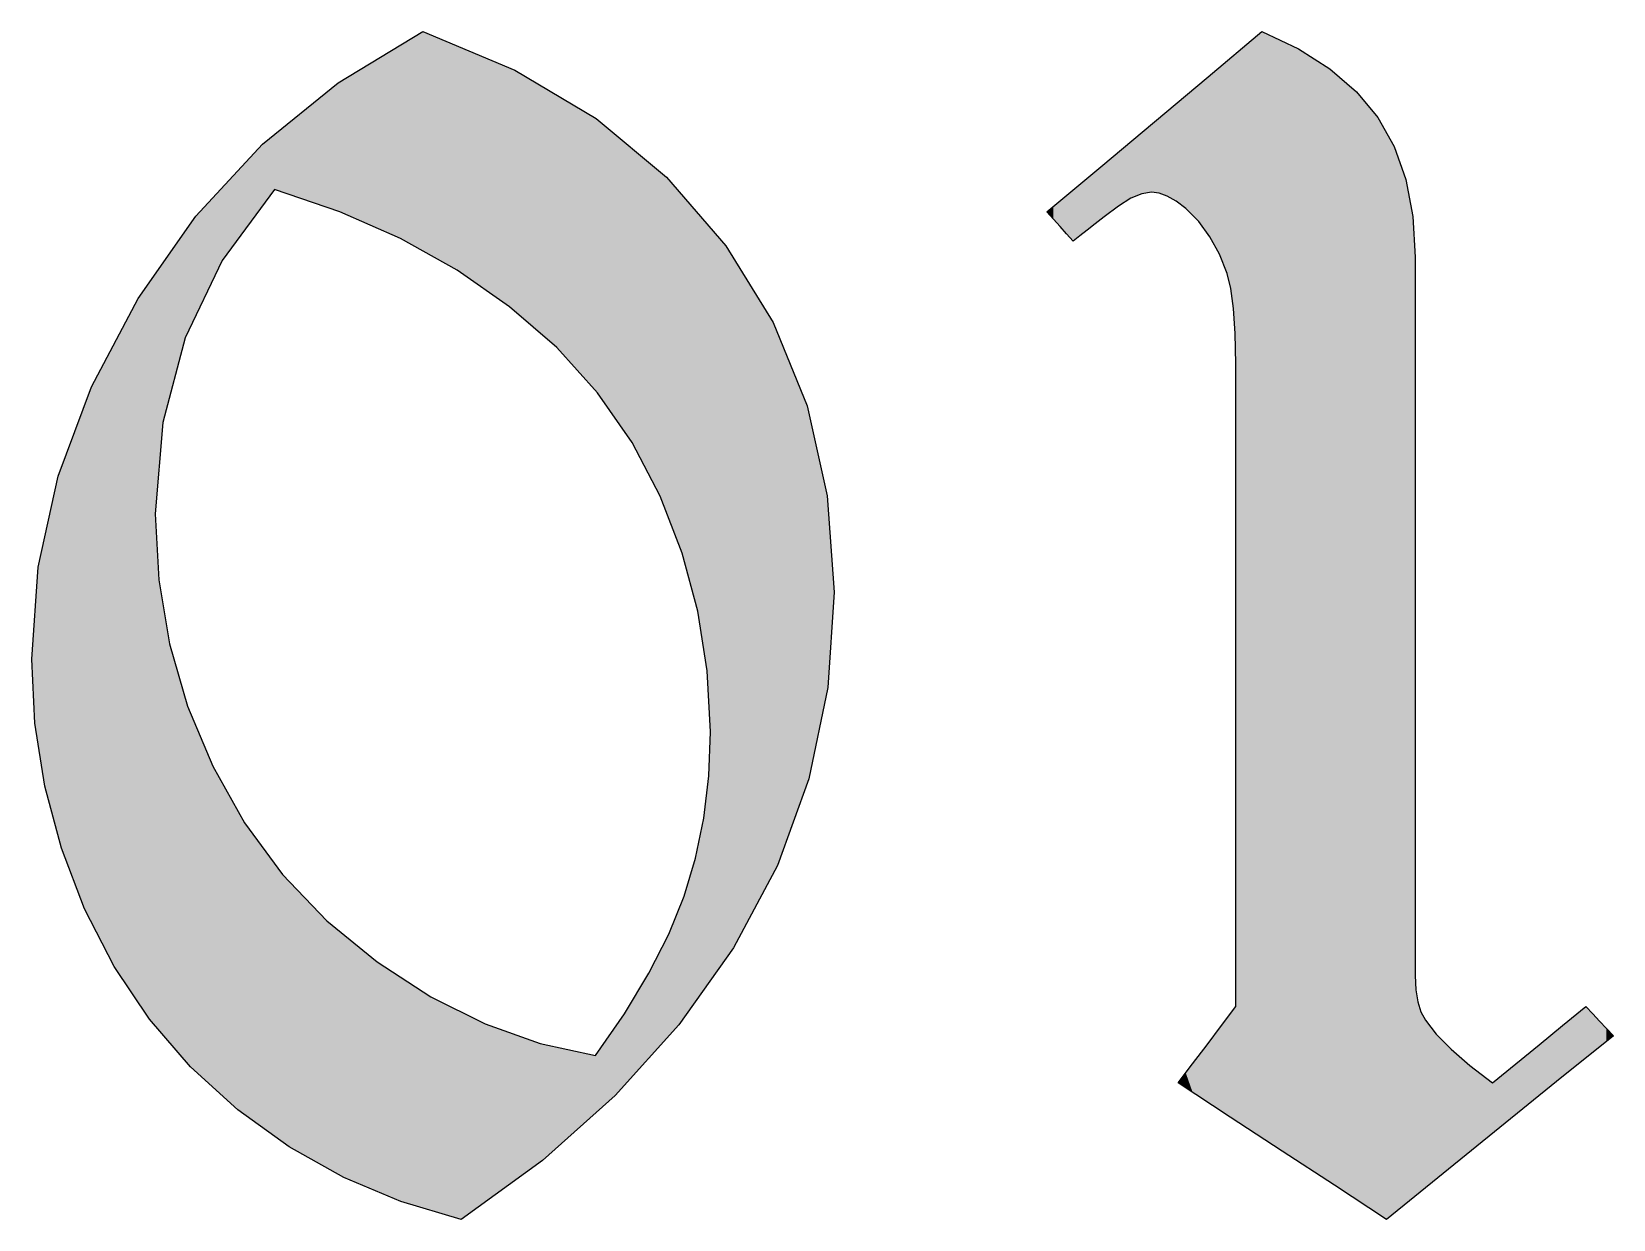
# Model space of a CAD drawing. Extents: x 71.7 to 141.5, y 142.1 to 180.9.
# Drawn here: x 97.06 to 115.06, y 142.09 to 155.61 of the extents above; entities that cross this region are included whole.
import ezdxf

# ---------------------------------------------------------------- set-up
doc = ezdxf.new("R2010")
doc.units = 0
doc.layers.add('SVG8', color=7, linetype='CONTINUOUS')

# ---------------------------------------------------------------- blocks, each defined once
blk = doc.blocks.new('*U8')
at = {"layer": 'SVG8', "color": 7}
for points in [[(101.513, 153.112), (101.264, 155.458), (101.513, 155.608)], [(101.513, 153.112), (101.513, 155.608), (101.604, 153.061)], [(101.604, 153.061), (101.513, 155.608), (101.604, 155.57)], [(101.604, 153.061), (101.604, 155.57), (101.905, 152.893)], [(101.905, 152.893), (101.604, 155.57), (101.905, 155.444)], [(101.26, 153.253), (100.993, 155.294), (101.26, 155.455)], [(101.264, 153.251), (101.26, 155.455), (101.264, 155.458)], [(101.26, 153.253), (101.26, 155.455), (101.264, 153.251)], [(101.264, 153.251), (101.264, 155.458), (101.513, 153.112)], [(101.905, 152.893), (101.905, 155.444), (101.948, 152.863)], [(101.948, 152.863), (101.905, 155.444), (101.948, 155.426)], [(101.948, 152.863), (101.948, 155.426), (102.222, 152.672)], [(102.222, 152.672), (101.948, 155.426), (102.222, 155.311)], [(100.993, 153.371), (100.613, 155.064), (100.993, 155.294)], [(100.993, 153.371), (100.993, 155.294), (101.26, 153.253)], [(102.222, 152.672), (102.222, 155.311), (102.5, 152.478)], [(102.5, 152.478), (102.222, 155.311), (102.5, 155.195)], [(102.5, 152.478), (102.5, 155.195), (102.56, 152.426)], [(102.56, 152.426), (102.5, 155.195), (102.56, 155.17)], [(102.56, 152.426), (102.56, 155.17), (102.847, 152.176)], [(102.847, 152.176), (102.56, 155.17), (102.847, 154.999)], [(100.549, 153.565), (100.42, 154.921), (100.549, 155.026)], [(100.567, 153.559), (100.549, 155.026), (100.567, 155.037)], [(100.549, 153.565), (100.549, 155.026), (100.567, 153.559)], [(100.613, 153.539), (100.567, 155.037), (100.613, 155.064)], [(100.567, 153.559), (100.567, 155.037), (100.613, 153.539)], [(100.613, 153.539), (100.613, 155.064), (100.993, 153.371)], [(102.847, 152.176), (102.847, 154.999), (102.876, 152.151)], [(102.876, 152.151), (102.847, 154.999), (102.876, 154.981)], [(102.876, 152.151), (102.876, 154.981), (103.036, 152.012)], [(103.036, 152.012), (102.876, 154.981), (103.036, 154.885)], [(100.42, 153.609), (99.993, 154.574), (100.42, 154.921)], [(100.42, 153.609), (100.42, 154.921), (100.549, 153.565)], [(103.036, 152.012), (103.036, 154.885), (103.479, 151.521)], [(103.479, 151.521), (103.036, 154.885), (103.479, 154.621)], [(103.479, 151.521), (103.479, 154.621), (103.484, 151.515)], [(103.484, 151.515), (103.479, 154.621), (103.484, 154.618)], [(103.484, 151.515), (103.484, 154.618), (103.5, 151.497)], [(103.5, 151.497), (103.484, 154.618), (103.5, 154.604)], [(103.5, 151.497), (103.5, 154.604), (103.702, 151.208)], [(103.702, 151.208), (103.5, 154.604), (103.702, 154.437)], [(99.824, 153.811), (99.688, 154.326), (99.824, 154.437)], [(99.917, 153.78), (99.824, 154.437), (99.917, 154.512)], [(99.824, 153.811), (99.824, 154.437), (99.917, 153.78)], [(99.993, 153.754), (99.917, 154.512), (99.993, 154.574)], [(99.917, 153.78), (99.917, 154.512), (99.993, 153.754)], [(99.993, 153.754), (99.993, 154.574), (100.42, 153.609)], [(103.702, 151.208), (103.702, 154.437), (103.807, 151.057)], [(103.807, 151.057), (103.702, 154.437), (103.807, 154.349)], [(99.688, 153.626), (99.485, 154.107), (99.688, 154.326)], [(99.688, 153.626), (99.688, 154.326), (99.824, 153.811)], [(103.807, 151.057), (103.807, 154.349), (103.893, 150.933)], [(103.893, 150.933), (103.807, 154.349), (103.893, 154.277)], [(103.893, 150.933), (103.893, 154.277), (104.084, 150.569)], [(104.084, 150.569), (103.893, 154.277), (104.084, 154.118)], [(99.485, 153.35), (99.407, 154.023), (99.485, 154.107)], [(99.485, 153.35), (99.485, 154.107), (99.688, 153.626)], [(104.084, 150.569), (104.084, 154.118), (104.215, 150.32)], [(104.215, 150.32), (104.084, 154.118), (104.215, 154.01)], [(99.407, 153.244), (99.231, 153.833), (99.407, 154.023)], [(99.407, 153.244), (99.407, 154.023), (99.485, 153.35)], [(104.215, 150.32), (104.215, 154.01), (104.284, 150.141)], [(104.284, 150.141), (104.215, 154.01), (104.284, 153.952)], [(104.284, 150.141), (104.284, 153.952), (104.311, 150.072)], [(104.311, 150.072), (104.284, 153.952), (104.311, 153.921)], [(104.311, 150.072), (104.311, 153.921), (104.426, 149.775)], [(104.426, 149.775), (104.311, 153.921), (104.426, 153.788)], [(99.122, 152.779), (98.929, 153.507), (99.122, 153.716)], [(99.231, 153.005), (99.122, 153.716), (99.231, 153.833)], [(99.122, 152.779), (99.122, 153.716), (99.231, 153.005)], [(99.231, 153.005), (99.231, 153.833), (99.407, 153.244)], [(104.426, 149.775), (104.426, 153.788), (104.465, 149.674)], [(104.465, 149.674), (104.426, 153.788), (104.465, 153.744)], [(104.465, 149.674), (104.465, 153.744), (104.486, 149.594)], [(104.486, 149.594), (104.465, 153.744), (104.486, 153.719)], [(104.486, 149.594), (104.486, 153.719), (104.617, 149.108)], [(104.617, 149.108), (104.486, 153.719), (104.617, 153.568)], [(104.617, 149.108), (104.617, 153.568), (104.643, 149.012)], [(104.643, 149.012), (104.617, 153.568), (104.643, 153.538)], [(104.643, 149.012), (104.643, 153.538), (104.711, 148.583)], [(104.711, 148.583), (104.643, 153.538), (104.711, 153.46)], [(98.836, 152.182), (98.807, 153.333), (98.836, 153.374)], [(98.87, 152.254), (98.836, 153.374), (98.87, 153.423)], [(98.836, 152.182), (98.836, 153.374), (98.87, 152.254)], [(98.929, 152.376), (98.87, 153.423), (98.929, 153.507)], [(98.87, 152.254), (98.87, 153.423), (98.929, 152.376)], [(98.929, 152.376), (98.929, 153.507), (99.122, 152.779)], [(104.711, 148.583), (104.711, 153.46), (104.75, 148.334)], [(104.75, 148.334), (104.711, 153.46), (104.75, 153.415)], [(104.75, 148.334), (104.75, 153.415), (104.767, 148.004)], [(104.767, 148.004), (104.75, 153.415), (104.767, 153.395)], [(104.767, 148.004), (104.767, 153.395), (104.786, 147.639)], [(104.786, 147.639), (104.767, 153.395), (104.786, 153.373)], [(104.786, 144.814), (104.786, 153.373), (104.961, 145.06)], [(104.961, 145.06), (104.786, 153.373), (104.961, 153.171)], [(98.807, 152.122), (98.631, 153.083), (98.807, 153.333)], [(98.807, 152.122), (98.807, 153.333), (98.836, 152.182)], [(104.961, 145.06), (104.961, 153.171), (105.049, 145.183)], [(105.049, 145.183), (104.961, 153.171), (105.049, 153.029)], [(98.631, 151.458), (98.553, 152.97), (98.631, 153.083)], [(98.631, 151.458), (98.631, 153.083), (98.807, 152.122)], [(105.049, 145.183), (105.049, 153.029), (105.5, 146.027)], [(105.5, 146.027), (105.049, 153.029), (105.5, 152.297)], [(98.468, 144.293), (98.401, 152.753), (98.468, 152.849)], [(98.509, 150.622), (98.468, 152.849), (98.509, 152.907)], [(98.468, 150.12), (98.468, 152.849), (98.509, 150.622)], [(98.553, 151.16), (98.509, 152.907), (98.553, 152.97)], [(98.509, 150.622), (98.509, 152.907), (98.553, 151.16)], [(98.553, 151.16), (98.553, 152.97), (98.631, 151.458)], [(98.401, 144.37), (98.272, 152.57), (98.401, 152.753)], [(98.401, 144.37), (98.401, 152.753), (98.468, 144.293)], [(98.272, 144.562), (97.999, 152.051), (98.272, 152.57)], [(98.272, 144.562), (98.272, 152.57), (98.401, 144.37)], [(105.5, 146.027), (105.5, 152.297), (105.549, 146.119)], [(105.549, 146.119), (105.5, 152.297), (105.549, 152.176)], [(105.549, 146.119), (105.549, 152.176), (105.885, 147.045)], [(105.885, 147.045), (105.549, 152.176), (105.885, 151.349)], [(97.999, 144.97), (97.743, 151.567), (97.999, 152.051)], [(97.999, 144.97), (97.999, 152.051), (98.272, 144.562)], [(97.743, 145.471), (97.664, 151.354), (97.743, 151.567)], [(97.743, 145.471), (97.743, 151.567), (97.999, 144.97)], [(97.664, 145.625), (97.4, 150.645), (97.664, 151.354)], [(97.664, 145.625), (97.664, 151.354), (97.743, 145.471)], [(105.885, 147.045), (105.885, 151.349), (105.906, 147.106)], [(105.906, 147.106), (105.885, 151.349), (105.906, 151.252)], [(105.906, 147.106), (105.906, 151.252), (106.115, 148.116)], [(106.115, 148.116), (105.906, 151.252), (106.115, 150.327)], [(97.4, 146.316), (97.364, 150.548), (97.4, 150.645)], [(97.4, 146.316), (97.4, 150.645), (97.664, 145.625)], [(97.364, 146.45), (97.212, 149.856), (97.364, 150.548)], [(97.364, 146.45), (97.364, 150.548), (97.4, 146.316)], [(106.115, 148.116), (106.115, 150.327), (106.121, 148.143)], [(106.121, 148.143), (106.115, 150.327), (106.121, 150.249)], [(98.468, 144.293), (98.468, 150.12), (98.509, 144.245)], [(98.509, 144.245), (98.468, 150.12), (98.509, 149.369)], [(106.121, 148.143), (106.121, 150.249), (106.192, 149.231)], [(97.212, 147.02), (97.137, 149.515), (97.212, 149.856)], [(97.212, 147.02), (97.212, 149.856), (97.364, 146.45)], [(97.137, 147.495), (97.099, 148.988), (97.137, 149.515)], [(97.137, 147.495), (97.137, 149.515), (97.212, 147.02)], [(98.509, 144.245), (98.509, 149.369), (98.553, 144.195)], [(98.553, 144.195), (98.509, 149.369), (98.553, 149.108)], [(98.553, 144.195), (98.553, 149.108), (98.631, 144.103)], [(98.631, 144.103), (98.553, 149.108), (98.631, 148.64)], [(97.099, 147.737), (97.062, 148.468), (97.099, 148.988)], [(97.099, 147.737), (97.099, 148.988), (97.137, 147.495)], [(98.631, 144.103), (98.631, 148.64), (98.807, 143.9)], [(98.807, 143.9), (98.631, 148.64), (98.807, 148.034)], [(98.807, 143.9), (98.807, 148.034), (98.836, 143.867)], [(98.836, 143.867), (98.807, 148.034), (98.836, 147.933)], [(98.836, 143.867), (98.836, 147.933), (98.87, 143.827)], [(98.87, 143.827), (98.836, 147.933), (98.87, 147.851)], [(98.87, 143.827), (98.87, 147.851), (98.929, 143.774)], [(98.929, 143.774), (98.87, 147.851), (98.929, 147.711)], [(98.929, 143.774), (98.929, 147.711), (99.122, 143.598)], [(99.122, 143.598), (98.929, 147.711), (99.122, 147.249)], [(104.786, 144.814), (104.767, 147.138), (104.786, 147.639)], [(99.122, 143.598), (99.122, 147.249), (99.231, 143.5)], [(99.231, 143.5), (99.122, 147.249), (99.231, 147.055)], [(99.231, 143.5), (99.231, 147.055), (99.407, 143.34)], [(99.407, 143.34), (99.231, 147.055), (99.407, 146.742)], [(104.767, 144.787), (104.75, 146.993), (104.767, 147.138)], [(104.767, 144.787), (104.767, 147.138), (104.786, 144.814)], [(104.75, 144.763), (104.711, 146.659), (104.75, 146.993)], [(104.75, 144.763), (104.75, 146.993), (104.767, 144.787)], [(99.407, 143.34), (99.407, 146.742), (99.485, 143.284)], [(99.485, 143.284), (99.407, 146.742), (99.485, 146.604)], [(99.485, 143.284), (99.485, 146.604), (99.688, 143.138)], [(99.688, 143.138), (99.485, 146.604), (99.688, 146.329)], [(104.711, 144.708), (104.643, 146.329), (104.711, 146.659)], [(104.711, 144.708), (104.711, 146.659), (104.75, 144.763)], [(99.688, 143.138), (99.688, 146.329), (99.824, 143.039)], [(99.824, 143.039), (99.688, 146.329), (99.824, 146.144)], [(104.643, 144.613), (104.617, 146.203), (104.643, 146.329)], [(104.643, 144.613), (104.643, 146.329), (104.711, 144.708)], [(104.617, 144.576), (104.486, 145.769), (104.617, 146.203)], [(104.617, 144.576), (104.617, 146.203), (104.643, 144.613)], [(99.824, 143.039), (99.824, 146.144), (99.917, 142.973)], [(99.917, 142.973), (99.824, 146.144), (99.917, 146.018)], [(99.917, 142.973), (99.917, 146.018), (99.993, 142.918)], [(99.993, 142.918), (99.917, 146.018), (99.993, 145.938)], [(99.993, 142.918), (99.993, 145.938), (100.42, 142.678)], [(100.42, 142.678), (99.993, 145.938), (100.42, 145.491)], [(104.426, 144.307), (104.311, 145.339), (104.426, 145.621)], [(104.465, 144.361), (104.426, 145.621), (104.465, 145.716)], [(104.426, 144.307), (104.426, 145.621), (104.465, 144.361)], [(104.486, 144.392), (104.465, 145.716), (104.486, 145.769)], [(104.465, 144.361), (104.465, 145.716), (104.486, 144.392)], [(104.486, 144.392), (104.486, 145.769), (104.617, 144.576)], [(100.42, 142.678), (100.42, 145.491), (100.549, 142.605)], [(100.549, 142.605), (100.42, 145.491), (100.549, 145.385)], [(100.549, 142.605), (100.549, 145.385), (100.567, 142.595)], [(100.567, 142.595), (100.549, 145.385), (100.567, 145.371)], [(100.567, 142.595), (100.567, 145.371), (100.613, 142.569)], [(100.613, 142.569), (100.567, 145.371), (100.613, 145.333)], [(100.613, 142.569), (100.613, 145.333), (100.993, 142.409)], [(100.993, 142.409), (100.613, 145.333), (100.993, 145.022)], [(104.284, 144.149), (104.215, 145.151), (104.284, 145.287)], [(104.311, 144.178), (104.284, 145.287), (104.311, 145.339)], [(104.284, 144.149), (104.284, 145.287), (104.311, 144.178)], [(104.311, 144.178), (104.311, 145.339), (104.426, 144.307)], [(104.215, 144.072), (104.084, 144.894), (104.215, 145.151)], [(104.215, 144.072), (104.215, 145.151), (104.284, 144.149)], [(100.993, 142.409), (100.993, 145.022), (101.26, 142.296)], [(101.26, 142.296), (100.993, 145.022), (101.26, 144.849)], [(104.084, 143.926), (103.893, 144.577), (104.084, 144.894)], [(104.084, 143.926), (104.084, 144.894), (104.215, 144.072)], [(101.26, 142.296), (101.26, 144.849), (101.264, 142.294)], [(101.264, 142.294), (101.26, 144.849), (101.264, 144.846)], [(101.264, 142.294), (101.264, 144.846), (101.513, 142.221)], [(101.513, 142.221), (101.264, 144.846), (101.513, 144.685)], [(101.513, 142.221), (101.513, 144.685), (101.604, 142.194)], [(101.604, 142.194), (101.513, 144.685), (101.604, 144.626)], [(101.604, 142.194), (101.604, 144.626), (101.905, 142.105)], [(101.905, 142.105), (101.604, 144.626), (101.905, 144.475)], [(103.893, 143.713), (103.807, 144.433), (103.893, 144.577)], [(103.893, 143.713), (103.893, 144.577), (104.084, 143.926)], [(101.905, 142.105), (101.905, 144.475), (101.948, 142.092)], [(101.948, 142.092), (101.905, 144.475), (101.948, 144.453)], [(101.948, 142.092), (101.948, 144.453), (102.222, 142.29)], [(102.222, 142.29), (101.948, 144.453), (102.222, 144.316)], [(103.807, 143.617), (103.702, 144.281), (103.807, 144.433)], [(103.807, 143.617), (103.807, 144.433), (103.893, 143.713)], [(102.222, 142.29), (102.222, 144.316), (102.5, 142.491)], [(102.5, 142.491), (102.222, 144.316), (102.5, 144.217)], [(102.5, 142.491), (102.5, 144.217), (102.56, 142.534)], [(102.56, 142.534), (102.5, 144.217), (102.56, 144.196)], [(102.56, 142.534), (102.56, 144.196), (102.847, 142.741)], [(102.847, 142.741), (102.56, 144.196), (102.847, 144.094)], [(103.702, 143.5), (103.5, 143.989), (103.702, 144.281)], [(103.702, 143.5), (103.702, 144.281), (103.807, 143.617)], [(102.847, 142.741), (102.847, 144.094), (102.876, 142.761)], [(102.876, 142.761), (102.847, 144.094), (102.876, 144.087)], [(102.876, 142.761), (102.876, 144.087), (103.036, 142.905)], [(103.036, 142.905), (102.876, 144.087), (103.036, 144.053)], [(103.036, 142.905), (103.036, 144.053), (103.479, 143.3)], [(103.479, 143.3), (103.036, 144.053), (103.479, 143.958)], [(103.5, 143.32), (103.484, 143.965), (103.5, 143.989)], [(103.5, 143.32), (103.5, 143.989), (103.702, 143.5)], [(103.484, 143.305), (103.479, 143.958), (103.484, 143.965)], [(103.479, 143.3), (103.479, 143.958), (103.484, 143.305)], [(103.484, 143.305), (103.484, 143.965), (103.5, 143.32)]]:
    blk.add_solid(points, dxfattribs=at)
blk = doc.blocks.new('*U9')
at = {"layer": 'SVG8', "color": 7}
for points in [[(111.061, 143.021), (110.763, 155.358), (111.061, 155.608)], [(111.061, 143.021), (111.061, 155.608), (111.292, 142.869)], [(111.292, 142.869), (111.061, 155.608), (111.292, 155.498)], [(110.738, 152.456), (110.707, 155.312), (110.738, 155.337)], [(110.756, 152.171), (110.738, 155.337), (110.756, 155.353)], [(110.738, 152.456), (110.738, 155.337), (110.756, 152.171)], [(110.763, 151.829), (110.756, 155.353), (110.763, 155.358)], [(110.756, 152.171), (110.756, 155.353), (110.763, 151.829)], [(110.763, 143.216), (110.763, 155.358), (111.061, 143.021)], [(111.292, 142.869), (111.292, 155.498), (111.477, 142.748)], [(111.477, 142.748), (111.292, 155.498), (111.477, 155.411)], [(111.477, 142.748), (111.477, 155.411), (111.835, 142.513)], [(111.835, 142.513), (111.477, 155.411), (111.835, 155.183)], [(110.576, 153.076), (110.469, 155.112), (110.576, 155.202)], [(110.599, 153.019), (110.576, 155.202), (110.599, 155.221)], [(110.576, 153.076), (110.576, 155.202), (110.599, 153.019)], [(110.664, 152.854), (110.599, 155.221), (110.664, 155.276)], [(110.599, 153.019), (110.599, 155.221), (110.664, 152.854)], [(110.7, 152.71), (110.664, 155.276), (110.7, 155.306)], [(110.664, 152.854), (110.664, 155.276), (110.7, 152.71)], [(110.707, 152.684), (110.7, 155.306), (110.707, 155.312)], [(110.7, 152.71), (110.7, 155.306), (110.707, 152.684)], [(110.707, 152.684), (110.707, 155.312), (110.738, 152.456)], [(111.835, 142.513), (111.835, 155.183), (111.885, 142.48)], [(111.885, 142.48), (111.835, 155.183), (111.885, 155.141)], [(110.341, 153.447), (110.272, 154.947), (110.341, 155.005)], [(110.436, 153.319), (110.341, 155.005), (110.436, 155.084)], [(110.341, 153.447), (110.341, 155.005), (110.436, 153.319)], [(110.449, 153.301), (110.436, 155.084), (110.449, 155.095)], [(110.436, 153.319), (110.436, 155.084), (110.449, 153.301)], [(110.469, 153.274), (110.449, 155.095), (110.469, 155.112)], [(110.449, 153.301), (110.449, 155.095), (110.469, 153.274)], [(110.469, 153.274), (110.469, 155.112), (110.576, 153.076)], [(111.885, 142.48), (111.885, 155.141), (112.136, 142.316)], [(112.136, 142.316), (111.885, 155.141), (112.136, 154.923)], [(110.085, 153.677), (109.984, 154.705), (110.085, 154.79)], [(110.108, 153.66), (110.085, 154.79), (110.108, 154.81)], [(110.085, 153.677), (110.085, 154.79), (110.108, 153.66)], [(110.194, 153.596), (110.108, 154.81), (110.194, 154.882)], [(110.108, 153.66), (110.108, 154.81), (110.194, 153.596)], [(110.272, 153.518), (110.194, 154.882), (110.272, 154.947)], [(110.194, 153.596), (110.194, 154.882), (110.272, 153.518)], [(110.272, 153.518), (110.272, 154.947), (110.341, 153.447)], [(112.136, 142.316), (112.136, 154.923), (112.378, 142.157)], [(112.378, 142.157), (112.136, 154.923), (112.378, 154.631)], [(109.89, 153.77), (109.837, 154.583), (109.89, 154.626)], [(109.984, 153.735), (109.89, 154.626), (109.984, 154.705)], [(109.89, 153.77), (109.89, 154.626), (109.984, 153.735)], [(109.984, 153.735), (109.984, 154.705), (110.085, 153.677)], [(112.378, 142.157), (112.378, 154.631), (112.477, 142.092)], [(112.477, 142.092), (112.378, 154.631), (112.477, 154.456)], [(109.696, 153.764), (109.57, 154.359), (109.696, 154.464)], [(109.803, 153.782), (109.696, 154.464), (109.803, 154.553)], [(109.696, 153.764), (109.696, 154.464), (109.803, 153.782)], [(109.837, 153.777), (109.803, 154.553), (109.837, 154.583)], [(109.803, 153.782), (109.803, 154.553), (109.837, 153.777)], [(109.837, 153.777), (109.837, 154.583), (109.89, 153.77)], [(112.477, 142.092), (112.477, 154.456), (112.564, 142.163)], [(112.564, 142.163), (112.477, 154.456), (112.564, 154.301)], [(109.57, 153.711), (109.427, 154.238), (109.57, 154.359)], [(109.57, 153.711), (109.57, 154.359), (109.696, 153.764)], [(112.564, 142.163), (112.564, 154.301), (112.697, 142.271)], [(112.697, 142.271), (112.564, 154.301), (112.697, 153.926)], [(109.226, 153.468), (109.165, 154.019), (109.226, 154.07)], [(109.265, 153.499), (109.226, 154.07), (109.265, 154.102)], [(109.226, 153.468), (109.226, 154.07), (109.265, 153.499)], [(109.427, 153.623), (109.265, 154.102), (109.427, 154.238)], [(109.265, 153.499), (109.265, 154.102), (109.427, 153.623)], [(109.427, 153.623), (109.427, 154.238), (109.57, 153.711)], [(109.073, 153.347), (108.989, 153.871), (109.073, 153.942)], [(109.165, 153.419), (109.073, 153.942), (109.165, 154.019)], [(109.073, 153.347), (109.073, 153.942), (109.165, 153.419)], [(109.165, 153.419), (109.165, 154.019), (109.226, 153.468)], [(112.697, 142.271), (112.697, 153.926), (112.777, 142.335)], [(112.777, 142.335), (112.697, 153.926), (112.777, 153.505)], [(108.838, 153.308), (108.763, 153.682), (108.838, 153.744)], [(108.912, 153.225), (108.838, 153.744), (108.912, 153.807)], [(108.838, 153.308), (108.838, 153.744), (108.912, 153.225)], [(108.989, 153.283), (108.912, 153.807), (108.989, 153.871)], [(108.912, 153.225), (108.912, 153.807), (108.989, 153.283)], [(108.989, 153.283), (108.989, 153.871), (109.073, 153.347)], [(108.689, 153.474), (108.614, 153.557), (108.689, 153.62)], [(108.763, 153.391), (108.689, 153.62), (108.763, 153.682)], [(108.689, 153.474), (108.689, 153.62), (108.763, 153.391)], [(108.763, 153.391), (108.763, 153.682), (108.838, 153.308)], [(112.777, 142.335), (112.777, 153.505), (112.804, 142.357)], [(112.804, 142.357), (112.777, 153.505), (112.804, 153.04)], [(112.804, 142.357), (112.804, 144.866), (112.811, 142.363)], [(112.811, 142.363), (112.804, 144.866), (112.811, 144.706)], [(112.811, 142.363), (112.811, 144.706), (112.833, 142.381)], [(112.833, 142.381), (112.811, 144.706), (112.833, 144.568)], [(112.833, 142.381), (112.833, 144.568), (112.87, 142.41)], [(112.87, 142.41), (112.833, 144.568), (112.87, 144.452)], [(110.664, 143.281), (110.599, 144.297), (110.664, 144.383)], [(110.7, 143.257), (110.664, 144.383), (110.7, 144.431)], [(110.664, 143.281), (110.664, 144.383), (110.7, 143.257)], [(110.707, 143.252), (110.7, 144.431), (110.707, 144.44)], [(110.7, 143.257), (110.7, 144.431), (110.707, 143.252)], [(110.738, 143.232), (110.707, 144.44), (110.738, 144.481)], [(110.707, 143.252), (110.707, 144.44), (110.738, 143.232)], [(110.756, 143.22), (110.738, 144.481), (110.756, 144.506)], [(110.738, 143.232), (110.738, 144.481), (110.756, 143.22)], [(110.763, 143.216), (110.756, 144.506), (110.763, 144.514)], [(110.756, 143.22), (110.756, 144.506), (110.763, 143.216)], [(112.87, 142.41), (112.87, 144.452), (112.921, 142.452)], [(112.921, 142.452), (112.87, 144.452), (112.921, 144.358)], [(112.921, 142.452), (112.921, 144.358), (113.045, 142.553)], [(113.045, 142.553), (112.921, 144.358), (113.045, 144.2)], [(114.747, 143.929), (114.481, 144.297), (114.747, 144.514)], [(114.747, 143.929), (114.747, 144.514), (114.825, 143.993)], [(114.825, 143.993), (114.747, 144.514), (114.825, 144.431)], [(114.825, 143.993), (114.825, 144.431), (114.903, 144.056)], [(114.903, 144.056), (114.825, 144.431), (114.903, 144.348)], [(114.903, 144.056), (114.903, 144.348), (114.981, 144.119)], [(114.981, 144.119), (114.903, 144.348), (114.981, 144.265)], [(110.576, 143.338), (110.469, 144.124), (110.576, 144.267)], [(110.599, 143.323), (110.576, 144.267), (110.599, 144.297)], [(110.576, 143.338), (110.576, 144.267), (110.599, 143.323)], [(110.599, 143.323), (110.599, 144.297), (110.664, 143.281)], [(113.045, 142.553), (113.045, 144.2), (113.122, 142.615)], [(113.122, 142.615), (113.045, 144.2), (113.122, 144.122)], [(114.414, 143.66), (114.215, 144.08), (114.414, 144.242)], [(114.481, 143.714), (114.414, 144.242), (114.481, 144.297)], [(114.414, 143.66), (114.414, 144.242), (114.481, 143.714)], [(114.481, 143.714), (114.481, 144.297), (114.747, 143.929)], [(114.981, 144.119), (114.981, 144.265), (115.06, 144.182)], [(110.436, 143.431), (110.341, 143.954), (110.436, 144.08)], [(110.449, 143.422), (110.436, 144.08), (110.449, 144.097)], [(110.436, 143.431), (110.436, 144.08), (110.449, 143.422)], [(110.469, 143.409), (110.449, 144.097), (110.469, 144.124)], [(110.449, 143.422), (110.449, 144.097), (110.469, 143.409)], [(110.469, 143.409), (110.469, 144.124), (110.576, 143.338)], [(113.122, 142.615), (113.122, 144.122), (113.214, 142.689)], [(113.214, 142.689), (113.122, 144.122), (113.214, 144.028)], [(113.214, 142.689), (113.214, 144.028), (113.426, 142.861)], [(113.426, 142.861), (113.214, 144.028), (113.426, 143.843)], [(114.215, 143.499), (113.949, 143.862), (114.215, 144.08)], [(114.215, 143.499), (114.215, 144.08), (114.414, 143.66)], [(110.272, 143.538), (110.194, 143.759), (110.272, 143.862)], [(110.341, 143.492), (110.272, 143.862), (110.341, 143.954)], [(110.272, 143.538), (110.272, 143.862), (110.341, 143.492)], [(110.341, 143.492), (110.341, 143.954), (110.436, 143.431)], [(113.426, 142.861), (113.426, 143.843), (113.683, 143.068)], [(113.683, 143.068), (113.426, 143.843), (113.683, 143.645)], [(113.949, 143.283), (113.768, 143.715), (113.949, 143.862)], [(113.949, 143.283), (113.949, 143.862), (114.215, 143.499)], [(110.194, 143.589), (110.108, 143.645), (110.194, 143.759)], [(110.194, 143.589), (110.194, 143.759), (110.272, 143.538)], [(113.768, 143.137), (113.683, 143.645), (113.768, 143.715)], [(113.683, 143.068), (113.683, 143.645), (113.768, 143.137)], [(113.768, 143.137), (113.768, 143.715), (113.949, 143.283)]]:
    blk.add_solid(points, dxfattribs=at)
blk = doc.blocks.new('BLOCK_2')
at = {"layer": 'SVG8'}
for points in [[(101.513, 155.608), (102.56, 155.17), (103.484, 154.618), (104.284, 153.952), (104.961, 153.171), (105.5, 152.297), (105.885, 151.349), (106.115, 150.327), (106.192, 149.231), (106.121, 148.143), (105.906, 147.106), (105.549, 146.119), (105.049, 145.183), (104.426, 144.307), (103.702, 143.5), (102.876, 142.761), (101.948, 142.092), (101.264, 142.294), (100.613, 142.569), (99.993, 142.918), (99.407, 143.34), (98.87, 143.827), (98.401, 144.37), (97.999, 144.97), (97.664, 145.625), (97.4, 146.316), (97.212, 147.02), (97.099, 147.737), (97.062, 148.468), (97.137, 149.515), (97.364, 150.548), (97.743, 151.567), (98.272, 152.57), (98.929, 153.507), (99.688, 154.326), (100.549, 155.026), (101.513, 155.608), (101.513, 155.608)], [(108.614, 153.557), (109.226, 154.07), (109.837, 154.583), (110.449, 155.095), (111.061, 155.608), (111.477, 155.411), (111.835, 155.183), (112.136, 154.923), (112.378, 154.631), (112.564, 154.301), (112.697, 153.926), (112.777, 153.505), (112.804, 153.04), (112.804, 150.996), (112.804, 148.953), (112.804, 146.909), (112.804, 144.866), (112.811, 144.706), (112.833, 144.568), (112.87, 144.452), (112.921, 144.358), (113.045, 144.2), (113.214, 144.028), (113.426, 143.843), (113.683, 143.645), (113.949, 143.862), (114.215, 144.08), (114.481, 144.297), (114.747, 144.514), (114.825, 144.431), (114.903, 144.348), (114.981, 144.265), (115.06, 144.182), (114.414, 143.66), (113.768, 143.137), (113.122, 142.615), (112.477, 142.092), (111.885, 142.48), (111.292, 142.869), (110.7, 143.257), (110.108, 143.645), (110.272, 143.862), (110.436, 144.08), (110.599, 144.297), (110.763, 144.514), (110.763, 146.343), (110.763, 148.171), (110.763, 150), (110.763, 151.829), (110.756, 152.171), (110.738, 152.456), (110.707, 152.684), (110.664, 152.854), (110.576, 153.076), (110.469, 153.274), (110.341, 153.447), (110.194, 153.596), (110.085, 153.677), (109.984, 153.735), (109.89, 153.77), (109.803, 153.782), (109.696, 153.764), (109.57, 153.711), (109.427, 153.623), (109.265, 153.499), (109.165, 153.419), (109.073, 153.347), (108.989, 153.283), (108.912, 153.225), (108.838, 153.308), (108.763, 153.391), (108.689, 153.474), (108.614, 153.557), (108.614, 153.557)], [(99.824, 153.811), (99.231, 153.005), (98.807, 152.122), (98.553, 151.16), (98.468, 150.12), (98.509, 149.369), (98.631, 148.64), (98.836, 147.933), (99.122, 147.249), (99.485, 146.604), (99.917, 146.018), (100.42, 145.491), (100.993, 145.022), (101.604, 144.626), (102.222, 144.316), (102.847, 144.094), (103.479, 143.958), (103.807, 144.433), (104.084, 144.894), (104.311, 145.339), (104.486, 145.769), (104.617, 146.203), (104.711, 146.659), (104.767, 147.138), (104.786, 147.639), (104.75, 148.334), (104.643, 149.012), (104.465, 149.674), (104.215, 150.32), (103.893, 150.933), (103.5, 151.497), (103.036, 152.012), (102.5, 152.478), (101.905, 152.893), (101.26, 153.253), (100.567, 153.559), (99.824, 153.811), (99.824, 153.811)]]:
    blk.add_lwpolyline(points, dxfattribs=at)
at = {"layer": 'SVG8', "color": 7}
for name in ['*U8', '*U9']:
    blk.add_blockref(name, (0, 0), dxfattribs=at)

msp = doc.modelspace()

# ---------------------------------------------------------------- block references
at = {"layer": 'SVG8'}
msp.add_blockref('BLOCK_2', (0, 0), dxfattribs=at)

doc.saveas('drawing.dxf')
